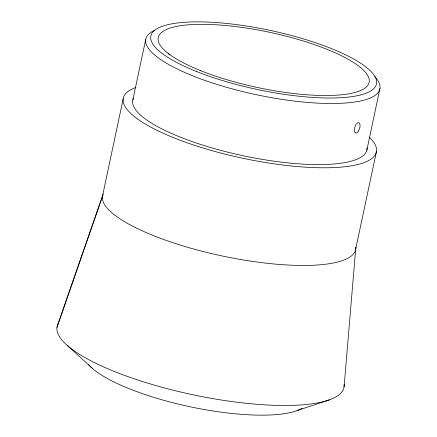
<?xml version="1.0" encoding="UTF-8"?>
<svg xmlns="http://www.w3.org/2000/svg" width="437" height="437" viewBox="0 0 437 437"><rect width="100%" height="100%" fill="white"/><g stroke="black" fill="none" stroke-linecap="round" stroke-linejoin="round"><path stroke-width="0.66" d="M344.077 386.772L355.816 247.692M102.466 196.257L123.201 98.724M132.826 100.035L145.696 39.554M366.856 150.126L379.95 88.449M355.314 250.74L376.481 151.437M56.979 327.379L102.821 195.257M57.924 324.243L102.821 195.246M297.122 410.578L329.269 399.877M67.659 345.76L91.989 368.036M374.799 76.617A119.667 31.377 12 0 1 256.901 94.818A119.667 31.377 12 0 1 154.917 30.191M367.069 147.925A119.667 31.377 12 0 1 243.573 155.823A119.667 31.377 12 0 1 133.4 98.396M369.62 137.404A129.368 33.917 12 0 1 242.256 158.145A129.368 33.917 12 0 1 135.863 87.449M355.811 247.446A129.368 33.917 12 0 1 222.302 255.984A129.368 33.917 12 0 1 103.198 193.902M344.11 384.352A146.613 38.44 12 0 1 191.056 394.36A146.613 38.44 12 0 1 58.7 322.883M302.109 408.24A114.275 29.962 12 0 1 192.81 407.328A114.275 29.962 12 0 1 88.296 364.278M167.972 53.62A5.386 2.201 -71 0 1 169.321 55.002M200.654 70.641A107.808 28.263 12 0 0 368.593 83.97A107.808 28.263 12 0 0 221.821 25.182A107.808 28.263 12 0 0 200.654 70.641M196.24 71.395A115.352 30.246 12 0 0 375.935 85.652A115.352 30.246 12 0 0 218.888 22.751A115.352 30.246 12 0 0 196.24 71.395M358.482 131.089A5.391 2.502 -72.9 0 0 358.804 122.71A5.391 2.502 -72.9 0 0 354.347 129.778A5.391 2.502 -72.9 0 0 358.482 131.089"/></g></svg>
